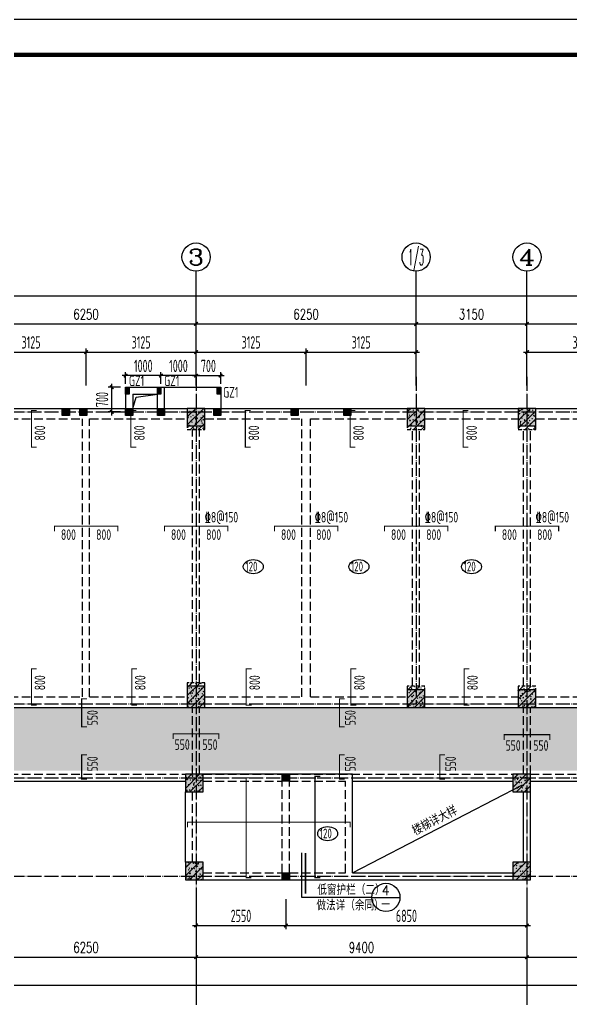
# Model space of a CAD drawing. Extents: x 139600 to 234074, y -135459 to 284050.
# Drawn here: x 157588 to 173261, y 68200 to 96050 of the extents above; entities that cross this region are included whole.
import ezdxf
from ezdxf.enums import TextEntityAlignment as Align

# ---------------------------------------------------------------- set-up
doc = ezdxf.new("R2010")
doc.units = 0
doc.header["$LTSCALE"] = 100
for name, pattern in [('CONTINOUS', [0]), ('DASHED', [0.75, 0.5, -0.25]), ('DASHEDX2', [1.5, 1, -0.5]), ('DOTE', [2.42, 2, -0.2, 0.02, -0.2]), ('HIDDEN', [7, 5, -2])]:
    doc.linetypes.add(name, pattern=pattern)
doc.layers.get('0').update_dxf_attribs({"linetype": 'CONTINUOUS'})
doc.layers.get('Defpoints').update_dxf_attribs({"linetype": 'CONTINUOUS'})
for name, color, linetype in [('AXIS', 3, 'CONTINUOUS'), ('AXIS_TEXT', 7, 'CONTINUOUS'), ('BEAM', 4, 'DASHED'), ('BEAM_CON', 4, 'CONTINUOUS'), ('B挑板&檐线', 6, 'CONTINUOUS'), ('B板筋标注', 7, 'CONTINUOUS'), ('B板细部尺寸标注', 9, 'CONTINUOUS'), ('COLU', 7, 'CONTINUOUS'), ('DOTE', 8, 'DOTE'), ('D大样&索引', 7, 'CONTINUOUS'), ('D洞口边线', 6, 'CONTINUOUS'), ('FSK_FREIN', 2, 'CONTINUOUS'), ('FSK_FTEXT', 4, 'CONTINUOUS'), ('GZ', 2, 'CONTINUOUS'), ('T模板通用标注', 7, 'CONTINUOUS'), ('图框', 7, 'CONTINUOUS')]:
    doc.layers.add(name, color=color, linetype=linetype)
doc.styles.add('_TCH_AXIS', font='COMPLEX', dxfattribs={"bigfont": 'GBCBIG'})
doc.styles.add('_TCH_DIM', font='tssdeng.shx', dxfattribs={"width": 0.7, "bigfont": '1.shx'})
doc.styles.add('_TCH_DIM_T3', font='simplex_.ttf', dxfattribs={"width": 0.705882, "bigfont": 'GBCBIG'})
doc.styles.add('BW_Rein', font='Tssdeng.shx', dxfattribs={"width": 0.7, "bigfont": 'hztxt.shx'})
doc.styles.add('COMP', font='COMPLEX', dxfattribs={"bigfont": 'hztxt'})
doc.styles.add('COMPLEX', font='COMPLEX')
doc.styles.add('TSSD_Dimension', font='tssdeng.shx', dxfattribs={"width": 0.62, "bigfont": '1.shx'})
doc.styles.add('TSSD_Rein', font='Tssdeng.shx', dxfattribs={"width": 0.7, "bigfont": '1.shx'})
doc.dimstyles.new('_TCH_ARCH&&100', dxfattribs={"dimtxt": 297.5, "dimasz": 100, "dimexe": 250, "dimexo": 300, "dimgap": 126.25, "dimtad": 1, "dimdec": 0, "dimzin": 0, "dimdsep": 46, "dimtxsty": '_TCH_DIM_T3', "dimblk": 'ARCHTICK', "dimcen": 0.09, "dimclrt": 7, "dimazin": 2, "dimtfac": 1, "dimtdec": 0, "dimtix": 1, "dimtmove": 2, "dimatfit": 3, "dimfxl": 1, "dimtolj": 1, "dimtzin": 0, "dimarcsym": 0})
doc.dimstyles.new('TSSD_100_100', dxfattribs={"dimtxt": 350, "dimasz": 100, "dimexe": 100, "dimexo": 250, "dimgap": 100, "dimtad": 1, "dimdec": 0, "dimzin": 0, "dimdsep": 46, "dimtxsty": 'TSSD_Dimension', "dimblk": 'ARCHTICK', "dimblk1": 'ARCHTICK', "dimblk2": 'ARCHTICK', "dimcen": 0, "dimdle": 100, "dimclrt": 7, "dimadec": 0, "dimazin": 0, "dimtfac": 1, "dimtdec": 0, "dimtix": 1, "dimtmove": 2, "dimatfit": 3, "dimfxl": 1, "dimtolj": 1, "dimtzin": 0, "dimarcsym": 0})
doc.dimstyles.new('TSSD_100_100$0', dxfattribs={"dimtxt": 350, "dimasz": 150, "dimexe": 100, "dimexo": 50, "dimgap": 100, "dimtad": 1, "dimdec": 0, "dimzin": 0, "dimdsep": 46, "dimtxsty": 'TSSD_Rein', "dimblk": 'OBLIQUE', "dimcen": 0, "dimdle": 100, "dimclrt": 7, "dimadec": 0, "dimazin": 0, "dimtfac": 1, "dimtdec": 0, "dimtix": 1, "dimtmove": 2, "dimatfit": 3, "dimfxl": 250, "dimtolj": 1, "dimtzin": 0, "dimarcsym": 0})
pattern_1 = [(50, (150000, 0), (143.45204, -12.55043), [15, -165]), (355, (150000, 0), (-27.75027, 150.43843), [12, -132]), (100.4514, (150011.95, -1.05), (115.70188, 137.8879), [12.74804, -140.22842]), (46.1842, (150000, 40), (213.4482, -33.1038), [22.5, -247.5]), (96.6356, (150017.79, 37.24), (186.93254, 194.82357), [19.12206, -210.3426]), (351.1842, (150000, 40), (186.9324, 194.8237), [18, -198]), (21, (150020, 30), (119.38141, -80.52378), [15, -165]), (326, (150020, 30), (48.66307, 145.03), [12, -132]), (71.4514, (150029.95, 23.29), (168.04453, 64.5061), [12.74804, -140.22842]), (45, (150000, 0), (-113.13708, 113.13708), [])]
pattern_2 = [(50, (150000, -100), (143.45204, -12.55043), [15, -165]), (355, (150000, -100), (-27.75027, 150.43843), [12, -132]), (100.4514, (150011.95, -101.05), (115.70188, 137.8879), [12.74804, -140.22842]), (46.1842, (150000, -60), (213.4482, -33.1038), [22.5, -247.5]), (96.6356, (150017.79, -62.76), (186.93254, 194.8236), [19.12206, -210.3426]), (351.1842, (150000, -60), (186.9324, 194.8237), [18, -198]), (21, (150020, -70), (119.38141, -80.52378), [15, -165]), (326, (150020, -70), (48.66307, 145.03), [12, -132]), (71.4514, (150029.95, -76.71), (168.04453, 64.5061), [12.74804, -140.22842]), (45, (150000, -100), (-113.1371, 113.1371), [])]

# ---------------------------------------------------------------- blocks, each defined once
blk = doc.blocks.new('_AXISO')
blk.add_circle((0, 0), 0.5)
at = {"layer": 'AXIS_TEXT', "style": 'COMPLEX', "width": 1.041667}
blk.add_attdef('A', text='', height=0.56, dxfattribs=at).set_placement((-0.25, -0.28), (0.25, -0.28), align=Align.FIT)
blk = doc.blocks.new('_ArchTick')
at = {"color": 0, "linetype": 'ByBlock', "const_width": 0.4}
blk.add_lwpolyline([(-0.5, -0.5), (0.5, 0.5)], dxfattribs=at)
blk = doc.blocks.new('*D210')
at = {"layer": 'AXIS', "color": 0, "lineweight": -2}
for p, q in [((156350, 86200), (156350, 87650)), ((162600, 86200), (162600, 87650)), ((156350, 87400), (162600, 87400))]:
    blk.add_line(p, q, dxfattribs=at)
at = {"layer": 'Defpoints', "color": 0}
for p in [(162600, 87400), (156350, 85900), (162600, 85900)]:
    blk.add_point(p, dxfattribs=at)
at = {"layer": 'AXIS', "color": 0, "lineweight": -2, "xscale": 100, "yscale": 100, "zscale": 100, "rotation": 180}
blk.add_blockref('_ArchTick', (156350, 87400), dxfattribs=at)
at = {"layer": 'AXIS', "color": 0, "lineweight": -2, "xscale": 100, "yscale": 100, "zscale": 100}
blk.add_blockref('_ArchTick', (162600, 87400), dxfattribs=at)
at = {"layer": 'AXIS', "color": 7, "insert": (159475, 87675), "char_height": 297.5, "attachment_point": 5, "style": '_TCH_DIM_T3'}
blk.add_mtext('\\A1;6250', dxfattribs=at)
blk = doc.blocks.new('*D211')
at = {"layer": 'AXIS', "color": 0, "lineweight": -2}
for p, q in [((162600, 86200), (162600, 87650)), ((168850, 86200), (168850, 87650)), ((162600, 87400), (168850, 87400))]:
    blk.add_line(p, q, dxfattribs=at)
at = {"layer": 'Defpoints', "color": 0}
for p in [(168850, 87400), (162600, 85900), (168850, 85900)]:
    blk.add_point(p, dxfattribs=at)
at = {"layer": 'AXIS', "color": 0, "lineweight": -2, "xscale": 100, "yscale": 100, "zscale": 100, "rotation": 180}
blk.add_blockref('_ArchTick', (162600, 87400), dxfattribs=at)
at = {"layer": 'AXIS', "color": 0, "lineweight": -2, "xscale": 100, "yscale": 100, "zscale": 100}
blk.add_blockref('_ArchTick', (168850, 87400), dxfattribs=at)
at = {"layer": 'AXIS', "color": 7, "insert": (165725, 87675), "char_height": 297.5, "attachment_point": 5, "style": '_TCH_DIM_T3'}
blk.add_mtext('\\A1;6250', dxfattribs=at)
blk = doc.blocks.new('*D212')
at = {"layer": 'AXIS', "color": 0, "lineweight": -2}
for p, q in [((168850, 86200), (168850, 87650)), ((172000, 86200), (172000, 87650)), ((168850, 87400), (172000, 87400))]:
    blk.add_line(p, q, dxfattribs=at)
at = {"layer": 'Defpoints', "color": 0}
for p in [(172000, 87400), (168850, 85900), (172000, 85900)]:
    blk.add_point(p, dxfattribs=at)
at = {"layer": 'AXIS', "color": 0, "lineweight": -2, "xscale": 100, "yscale": 100, "zscale": 100, "rotation": 180}
blk.add_blockref('_ArchTick', (168850, 87400), dxfattribs=at)
at = {"layer": 'AXIS', "color": 0, "lineweight": -2, "xscale": 100, "yscale": 100, "zscale": 100}
blk.add_blockref('_ArchTick', (172000, 87400), dxfattribs=at)
at = {"layer": 'AXIS', "color": 7, "insert": (170425, 87675), "char_height": 297.5, "attachment_point": 5, "style": '_TCH_DIM_T3'}
blk.add_mtext('\\A1;3150', dxfattribs=at)
blk = doc.blocks.new('*D213')
at = {"layer": 'AXIS', "color": 0, "lineweight": -2}
for p, q in [((172000, 86200), (172000, 87650)), ((178250, 86200), (178250, 87650)), ((172000, 87400), (178250, 87400))]:
    blk.add_line(p, q, dxfattribs=at)
at = {"layer": 'Defpoints', "color": 0}
for p in [(178250, 87400), (172000, 85900), (178250, 85900)]:
    blk.add_point(p, dxfattribs=at)
at = {"layer": 'AXIS', "color": 0, "lineweight": -2, "xscale": 100, "yscale": 100, "zscale": 100, "rotation": 180}
blk.add_blockref('_ArchTick', (172000, 87400), dxfattribs=at)
at = {"layer": 'AXIS', "color": 0, "lineweight": -2, "xscale": 100, "yscale": 100, "zscale": 100}
blk.add_blockref('_ArchTick', (178250, 87400), dxfattribs=at)
at = {"layer": 'AXIS', "color": 7, "insert": (175125, 87675), "char_height": 297.5, "attachment_point": 5, "style": '_TCH_DIM_T3'}
blk.add_mtext('\\A1;6250', dxfattribs=at)
blk = doc.blocks.new('*D217')
at = {"layer": 'AXIS', "color": 0, "lineweight": -2}
for p, q in [((156350, 70100), (156350, 69150)), ((162600, 70100), (162600, 69150)), ((156350, 69400), (162600, 69400))]:
    blk.add_line(p, q, dxfattribs=at)
at = {"layer": 'Defpoints', "color": 0}
for p in [(156350, 70400), (162600, 70400), (162600, 69400)]:
    blk.add_point(p, dxfattribs=at)
at = {"layer": 'AXIS', "color": 0, "lineweight": -2, "xscale": 100, "yscale": 100, "zscale": 100, "rotation": 180}
blk.add_blockref('_ArchTick', (156350, 69400), dxfattribs=at)
at = {"layer": 'AXIS', "color": 0, "lineweight": -2, "xscale": 100, "yscale": 100, "zscale": 100}
blk.add_blockref('_ArchTick', (162600, 69400), dxfattribs=at)
at = {"layer": 'AXIS', "color": 7, "insert": (159475, 69675), "char_height": 297.5, "attachment_point": 5, "style": '_TCH_DIM_T3'}
blk.add_mtext('\\A1;6250', dxfattribs=at)
blk = doc.blocks.new('*D218')
at = {"layer": 'AXIS', "color": 0, "lineweight": -2}
for p, q in [((162600, 70100), (162600, 69150)), ((172000, 70100), (172000, 69150)), ((162600, 69400), (172000, 69400))]:
    blk.add_line(p, q, dxfattribs=at)
at = {"layer": 'Defpoints', "color": 0}
for p in [(162600, 70400), (172000, 70400), (172000, 69400)]:
    blk.add_point(p, dxfattribs=at)
at = {"layer": 'AXIS', "color": 0, "lineweight": -2, "xscale": 100, "yscale": 100, "zscale": 100, "rotation": 180}
blk.add_blockref('_ArchTick', (162600, 69400), dxfattribs=at)
at = {"layer": 'AXIS', "color": 0, "lineweight": -2, "xscale": 100, "yscale": 100, "zscale": 100}
blk.add_blockref('_ArchTick', (172000, 69400), dxfattribs=at)
at = {"layer": 'AXIS', "color": 7, "insert": (167300, 69675), "char_height": 297.5, "attachment_point": 5, "style": '_TCH_DIM_T3'}
blk.add_mtext('\\A1;9400', dxfattribs=at)
blk = doc.blocks.new('*D219')
at = {"layer": 'AXIS', "color": 0, "lineweight": -2}
for p, q in [((172000, 70100), (172000, 69150)), ((178250, 70100), (178250, 69150)), ((172000, 69400), (178250, 69400))]:
    blk.add_line(p, q, dxfattribs=at)
at = {"layer": 'Defpoints', "color": 0}
for p in [(172000, 70400), (178250, 70400), (178250, 69400)]:
    blk.add_point(p, dxfattribs=at)
at = {"layer": 'AXIS', "color": 0, "lineweight": -2, "xscale": 100, "yscale": 100, "zscale": 100, "rotation": 180}
blk.add_blockref('_ArchTick', (172000, 69400), dxfattribs=at)
at = {"layer": 'AXIS', "color": 0, "lineweight": -2, "xscale": 100, "yscale": 100, "zscale": 100}
blk.add_blockref('_ArchTick', (178250, 69400), dxfattribs=at)
at = {"layer": 'AXIS', "color": 7, "insert": (175125, 69675), "char_height": 297.5, "attachment_point": 5, "style": '_TCH_DIM_T3'}
blk.add_mtext('\\A1;6250', dxfattribs=at)
blk = doc.blocks.new('*D223')
at = {"layer": 'AXIS', "color": 0, "lineweight": -2}
for p, q in [((150100, 86200), (150100, 88450)), ((201850, 86200), (201850, 88450)), ((150100, 88200), (201850, 88200))]:
    blk.add_line(p, q, dxfattribs=at)
at = {"layer": 'Defpoints', "color": 0}
for p in [(201850, 88200), (150100, 85900), (201850, 85900)]:
    blk.add_point(p, dxfattribs=at)
at = {"layer": 'AXIS', "color": 0, "lineweight": -2, "xscale": 100, "yscale": 100, "zscale": 100, "rotation": 180}
blk.add_blockref('_ArchTick', (150100, 88200), dxfattribs=at)
at = {"layer": 'AXIS', "color": 0, "lineweight": -2, "xscale": 100, "yscale": 100, "zscale": 100}
blk.add_blockref('_ArchTick', (201850, 88200), dxfattribs=at)
at = {"layer": 'AXIS', "color": 7, "insert": (175975, 88475), "char_height": 297.5, "attachment_point": 5, "style": '_TCH_DIM_T3'}
blk.add_mtext('\\A1;51750', dxfattribs=at)
blk = doc.blocks.new('*D228')
at = {"layer": 'AXIS', "color": 0, "lineweight": -2}
for p, q in [((150100, 70100), (150100, 68350)), ((201850, 70100), (201850, 68350)), ((150100, 68600), (201850, 68600))]:
    blk.add_line(p, q, dxfattribs=at)
at = {"layer": 'Defpoints', "color": 0}
for p in [(150100, 70400), (201850, 70400), (201850, 68600)]:
    blk.add_point(p, dxfattribs=at)
at = {"layer": 'AXIS', "color": 0, "lineweight": -2, "xscale": 100, "yscale": 100, "zscale": 100, "rotation": 180}
blk.add_blockref('_ArchTick', (150100, 68600), dxfattribs=at)
at = {"layer": 'AXIS', "color": 0, "lineweight": -2, "xscale": 100, "yscale": 100, "zscale": 100}
blk.add_blockref('_ArchTick', (201850, 68600), dxfattribs=at)
at = {"layer": 'AXIS', "color": 7, "insert": (175975, 68875), "char_height": 297.5, "attachment_point": 5, "style": '_TCH_DIM_T3'}
blk.add_mtext('\\A1;51750', dxfattribs=at)
blk = doc.blocks.new('*D233')
at = {"layer": 'B板细部尺寸标注', "color": 0, "lineweight": -2}
for p, q in [((165725, 85645), (165725, 86700)), ((168850, 85645), (168850, 86700)), ((165625, 86600), (168950, 86600))]:
    blk.add_line(p, q, dxfattribs=at)
at = {"layer": 'Defpoints', "color": 0}
for p in [(168850, 86600), (165725, 85395), (168850, 85395)]:
    blk.add_point(p, dxfattribs=at)
at = {"layer": 'B板细部尺寸标注', "color": 0, "lineweight": -2, "xscale": 100, "yscale": 100, "zscale": 100, "rotation": 180}
blk.add_blockref('_ArchTick', (165725, 86600), dxfattribs=at)
at = {"layer": 'B板细部尺寸标注', "color": 0, "lineweight": -2, "xscale": 100, "yscale": 100, "zscale": 100}
blk.add_blockref('_ArchTick', (168850, 86600), dxfattribs=at)
at = {"layer": 'B板细部尺寸标注', "color": 7, "insert": (167288, 86875), "char_height": 350, "attachment_point": 5, "style": 'TSSD_Dimension'}
blk.add_mtext('\\A1;3125', dxfattribs=at)
blk = doc.blocks.new('*D234')
at = {"layer": 'B板细部尺寸标注', "color": 0, "lineweight": -2}
for p, q in [((162600, 85645), (162600, 86700)), ((165725, 85645), (165725, 86700)), ((162500, 86600), (165825, 86600))]:
    blk.add_line(p, q, dxfattribs=at)
at = {"layer": 'Defpoints', "color": 0}
for p in [(165725, 86600), (162600, 85395), (165725, 85395)]:
    blk.add_point(p, dxfattribs=at)
at = {"layer": 'B板细部尺寸标注', "color": 0, "lineweight": -2, "xscale": 100, "yscale": 100, "zscale": 100, "rotation": 180}
blk.add_blockref('_ArchTick', (162600, 86600), dxfattribs=at)
at = {"layer": 'B板细部尺寸标注', "color": 0, "lineweight": -2, "xscale": 100, "yscale": 100, "zscale": 100}
blk.add_blockref('_ArchTick', (165725, 86600), dxfattribs=at)
at = {"layer": 'B板细部尺寸标注', "color": 7, "insert": (164162, 86875), "char_height": 350, "attachment_point": 5, "style": 'TSSD_Dimension'}
blk.add_mtext('\\A1;3125', dxfattribs=at)
blk = doc.blocks.new('*D236')
at = {"layer": 'B板细部尺寸标注', "color": 0, "lineweight": -2}
for p, q in [((172000, 85645), (172000, 86700)), ((175125, 85645), (175125, 86700)), ((171900, 86600), (175225, 86600))]:
    blk.add_line(p, q, dxfattribs=at)
at = {"layer": 'Defpoints', "color": 0}
for p in [(175125, 86600), (172000, 85395), (175125, 85395)]:
    blk.add_point(p, dxfattribs=at)
at = {"layer": 'B板细部尺寸标注', "color": 0, "lineweight": -2, "xscale": 100, "yscale": 100, "zscale": 100, "rotation": 180}
blk.add_blockref('_ArchTick', (172000, 86600), dxfattribs=at)
at = {"layer": 'B板细部尺寸标注', "color": 0, "lineweight": -2, "xscale": 100, "yscale": 100, "zscale": 100}
blk.add_blockref('_ArchTick', (175125, 86600), dxfattribs=at)
at = {"layer": 'B板细部尺寸标注', "color": 7, "insert": (173562, 86875), "char_height": 350, "attachment_point": 5, "style": 'TSSD_Dimension'}
blk.add_mtext('\\A1;3125', dxfattribs=at)
blk = doc.blocks.new('*D237')
at = {"layer": 'B板细部尺寸标注', "color": 0, "lineweight": -2}
for p, q in [((162600, 71050), (162600, 70200)), ((165150, 71050), (165150, 70200)), ((162500, 70300), (165250, 70300))]:
    blk.add_line(p, q, dxfattribs=at)
at = {"layer": 'Defpoints', "color": 0}
for p in [(162600, 71300), (165150, 71300), (165150, 70300)]:
    blk.add_point(p, dxfattribs=at)
at = {"layer": 'B板细部尺寸标注', "color": 0, "lineweight": -2, "xscale": 100, "yscale": 100, "zscale": 100, "rotation": 180}
blk.add_blockref('_ArchTick', (162600, 70300), dxfattribs=at)
at = {"layer": 'B板细部尺寸标注', "color": 0, "lineweight": -2, "xscale": 100, "yscale": 100, "zscale": 100}
blk.add_blockref('_ArchTick', (165150, 70300), dxfattribs=at)
at = {"layer": 'B板细部尺寸标注', "color": 7, "insert": (163875, 70575), "char_height": 350, "attachment_point": 5, "style": 'TSSD_Dimension'}
blk.add_mtext('\\A1;2550', dxfattribs=at)
blk = doc.blocks.new('*D238')
at = {"layer": 'B板细部尺寸标注', "color": 0, "lineweight": -2}
for p, q in [((165150, 71050), (165150, 70200)), ((172000, 71050), (172000, 70200)), ((165050, 70300), (172100, 70300))]:
    blk.add_line(p, q, dxfattribs=at)
at = {"layer": 'Defpoints', "color": 0}
for p in [(165150, 71300), (172000, 71300), (172000, 70300)]:
    blk.add_point(p, dxfattribs=at)
at = {"layer": 'B板细部尺寸标注', "color": 0, "lineweight": -2, "xscale": 100, "yscale": 100, "zscale": 100, "rotation": 180}
blk.add_blockref('_ArchTick', (165150, 70300), dxfattribs=at)
at = {"layer": 'B板细部尺寸标注', "color": 0, "lineweight": -2, "xscale": 100, "yscale": 100, "zscale": 100}
blk.add_blockref('_ArchTick', (172000, 70300), dxfattribs=at)
at = {"layer": 'B板细部尺寸标注', "color": 7, "insert": (168575, 70575), "char_height": 350, "attachment_point": 5, "style": 'TSSD_Dimension'}
blk.add_mtext('\\A1;6850', dxfattribs=at)
blk = doc.blocks.new('*D246')
at = {"layer": 'B板细部尺寸标注', "color": 0, "lineweight": -2}
for p, q in [((159475, 85645), (159475, 86700)), ((162600, 85645), (162600, 86700)), ((159375, 86600), (162700, 86600))]:
    blk.add_line(p, q, dxfattribs=at)
at = {"layer": 'Defpoints', "color": 0}
for p in [(162600, 86600), (159475, 85395), (162600, 85395)]:
    blk.add_point(p, dxfattribs=at)
at = {"layer": 'B板细部尺寸标注', "color": 0, "lineweight": -2, "xscale": 100, "yscale": 100, "zscale": 100, "rotation": 180}
blk.add_blockref('_ArchTick', (159475, 86600), dxfattribs=at)
at = {"layer": 'B板细部尺寸标注', "color": 0, "lineweight": -2, "xscale": 100, "yscale": 100, "zscale": 100}
blk.add_blockref('_ArchTick', (162600, 86600), dxfattribs=at)
at = {"layer": 'B板细部尺寸标注', "color": 7, "insert": (161038, 86875), "char_height": 350, "attachment_point": 5, "style": 'TSSD_Dimension'}
blk.add_mtext('\\A1;3125', dxfattribs=at)
blk = doc.blocks.new('*D247')
at = {"layer": 'B板细部尺寸标注', "color": 0, "lineweight": -2}
for p, q in [((156350, 85645), (156350, 86700)), ((159475, 85645), (159475, 86700)), ((156250, 86600), (159575, 86600))]:
    blk.add_line(p, q, dxfattribs=at)
at = {"layer": 'Defpoints', "color": 0}
for p in [(159475, 86600), (156350, 85395), (159475, 85395)]:
    blk.add_point(p, dxfattribs=at)
at = {"layer": 'B板细部尺寸标注', "color": 0, "lineweight": -2, "xscale": 100, "yscale": 100, "zscale": 100, "rotation": 180}
blk.add_blockref('_ArchTick', (156350, 86600), dxfattribs=at)
at = {"layer": 'B板细部尺寸标注', "color": 0, "lineweight": -2, "xscale": 100, "yscale": 100, "zscale": 100}
blk.add_blockref('_ArchTick', (159475, 86600), dxfattribs=at)
at = {"layer": 'B板细部尺寸标注', "color": 7, "insert": (157912, 86875), "char_height": 350, "attachment_point": 5, "style": 'TSSD_Dimension'}
blk.add_mtext('\\A1;3125', dxfattribs=at)
blk = doc.blocks.new('A$C60D8058F')
at = {"layer": 'COLU'}
for points in [[(12850, -500), (12850, 0), (12350, 0), (12350, -500)], [(19100, -500), (19100, 0), (18600, 0), (18600, -500)], [(22250, -500), (22250, 0), (21750, 0), (21750, -500)], [(12850, -8500), (12850, -7900), (12350, -7900), (12350, -8500)], [(19100, -8500), (19100, -8000), (18600, -8000), (18600, -8500)], [(22250, -8500), (22250, -8000), (21750, -8000), (21750, -8500)], [(12800, -10900), (12800, -10400), (12300, -10400), (12300, -10900)], [(22100, -10900), (22100, -10400), (21600, -10400), (21600, -10900)], [(12800, -13400), (12800, -12900), (12300, -12900), (12300, -13400)], [(22100, -13400), (22100, -12900), (21600, -12900), (21600, -13400)]]:
    blk.add_hatch(color=251, dxfattribs=at).paths.add_polyline_path(points)
for points in [[(12850, -500), (12850, 0), (12350, 0), (12350, -500)], [(19100, -500), (19100, 0), (18600, 0), (18600, -500)], [(22250, -500), (22250, 0), (21750, 0), (21750, -500)], [(12850, -8500), (12850, -7900), (12350, -7900), (12350, -8500)], [(19100, -8500), (19100, -8000), (18600, -8000), (18600, -8500)], [(22250, -8500), (22250, -8000), (21750, -8000), (21750, -8500)], [(12800, -10900), (12800, -10400), (12300, -10400), (12300, -10900)], [(22100, -10900), (22100, -10400), (21600, -10400), (21600, -10900)], [(12800, -13400), (12800, -12900), (12300, -12900), (12300, -13400)], [(22100, -13400), (22100, -12900), (21600, -12900), (21600, -13400)]]:
    blk.add_lwpolyline(points, close=True, dxfattribs=at)
blk = doc.blocks.new('A2+1_2')
at = {"layer": '图框'}
blk.add_lwpolyline([(0, 0), (89100, 0), (89100, 42000), (0, 42000)], close=True, dxfattribs=at)
at = {"layer": '图框', "const_width": 120}
blk.add_lwpolyline([(2500, 1000), (88100, 1000), (88100, 41000), (2500, 41000)], close=True, dxfattribs=at)
blk = doc.blocks.new('A$C000F6301')
at = {"layer": 'D大样&索引', "color": 6}
blk.add_line((0, 0), (800, 0), dxfattribs=at)
blk.add_circle((400, 0), 400, dxfattribs=at)
blk = doc.blocks.new('*D1717')
at = {"layer": 'B板细部尺寸标注', "color": 0, "lineweight": -2}
for p, q in [((160450, 85600), (160106, 85600)), ((160206, 84800), (160206, 85700)), ((160450, 84900), (160106, 84900))]:
    blk.add_line(p, q, dxfattribs=at)
at = {"layer": 'Defpoints', "color": 0}
for p in [(160206, 85600), (160700, 85600), (160700, 84900)]:
    blk.add_point(p, dxfattribs=at)
at = {"layer": 'B板细部尺寸标注', "color": 0, "lineweight": -2, "xscale": 100, "yscale": 100, "zscale": 100}
for p, rotation in [((160206, 85600), 90), ((160206, 84900), 270)]:
    blk.add_blockref('_ArchTick', p, dxfattribs=dict(at, rotation=rotation))
at = {"layer": 'B板细部尺寸标注', "color": 7, "insert": (159931, 85250), "char_height": 350, "attachment_point": 5, "rotation": 90, "style": 'TSSD_Dimension'}
blk.add_mtext('\\A1;700', dxfattribs=at)
blk = doc.blocks.new('*D1718')
at = {"layer": 'B板细部尺寸标注', "color": 0, "lineweight": -2}
for p, q in [((162500, 85931), (163400, 85931)), ((162600, 85693), (162600, 86031)), ((163300, 85693), (163300, 86031))]:
    blk.add_line(p, q, dxfattribs=at)
at = {"layer": 'Defpoints', "color": 0}
for p in [(163300, 85931), (162600, 85443), (163300, 85443)]:
    blk.add_point(p, dxfattribs=at)
at = {"layer": 'B板细部尺寸标注', "color": 0, "lineweight": -2, "xscale": 100, "yscale": 100, "zscale": 100, "rotation": 180}
blk.add_blockref('_ArchTick', (162600, 85931), dxfattribs=at)
at = {"layer": 'B板细部尺寸标注', "color": 0, "lineweight": -2, "xscale": 100, "yscale": 100, "zscale": 100}
blk.add_blockref('_ArchTick', (163300, 85931), dxfattribs=at)
at = {"layer": 'B板细部尺寸标注', "color": 7, "insert": (162950, 86206), "char_height": 350, "attachment_point": 5, "style": 'TSSD_Dimension'}
blk.add_mtext('\\A1;700', dxfattribs=at)
blk = doc.blocks.new('*D1719')
at = {"layer": 'B板细部尺寸标注', "color": 0, "lineweight": -2}
for p, q in [((162700, 85931), (161500, 85931)), ((161600, 85693), (161600, 86031)), ((162600, 85693), (162600, 86031))]:
    blk.add_line(p, q, dxfattribs=at)
at = {"layer": 'Defpoints', "color": 0}
for p in [(161600, 85931), (161600, 85443), (162600, 85443)]:
    blk.add_point(p, dxfattribs=at)
at = {"layer": 'B板细部尺寸标注', "color": 0, "lineweight": -2, "xscale": 100, "yscale": 100, "zscale": 100, "rotation": 180}
blk.add_blockref('_ArchTick', (161600, 85931), dxfattribs=at)
at = {"layer": 'B板细部尺寸标注', "color": 0, "lineweight": -2, "xscale": 100, "yscale": 100, "zscale": 100}
blk.add_blockref('_ArchTick', (162600, 85931), dxfattribs=at)
at = {"layer": 'B板细部尺寸标注', "color": 7, "insert": (162100, 86206), "char_height": 350, "attachment_point": 5, "style": 'TSSD_Dimension'}
blk.add_mtext('\\A1;1000', dxfattribs=at)
blk = doc.blocks.new('*D1720')
at = {"layer": 'B板细部尺寸标注', "color": 0, "lineweight": -2}
for p, q in [((161700, 85931), (160500, 85931)), ((160600, 85693), (160600, 86031)), ((161600, 85693), (161600, 86031))]:
    blk.add_line(p, q, dxfattribs=at)
at = {"layer": 'Defpoints', "color": 0}
for p in [(160600, 85931), (160600, 85443), (161600, 85443)]:
    blk.add_point(p, dxfattribs=at)
at = {"layer": 'B板细部尺寸标注', "color": 0, "lineweight": -2, "xscale": 100, "yscale": 100, "zscale": 100, "rotation": 180}
blk.add_blockref('_ArchTick', (160600, 85931), dxfattribs=at)
at = {"layer": 'B板细部尺寸标注', "color": 0, "lineweight": -2, "xscale": 100, "yscale": 100, "zscale": 100}
blk.add_blockref('_ArchTick', (161600, 85931), dxfattribs=at)
at = {"layer": 'B板细部尺寸标注', "color": 7, "insert": (161100, 86206), "char_height": 350, "attachment_point": 5, "style": 'TSSD_Dimension'}
blk.add_mtext('\\A1;1000', dxfattribs=at)
blk = doc.blocks.new('GZ')
at = {"layer": 'GZ'}
blk.add_hatch(color=252, dxfattribs=at).paths.add_polyline_path([(200, 0), (0, 0), (0, 200), (200, 200)])
at = {"layer": 'GZ', "color": 2}
blk.add_lwpolyline([(200, 0), (0, 0), (0, 200), (200, 200)], close=True, dxfattribs=at)
blk = doc.blocks.new('GZ1')
at = {"layer": 'GZ'}
blk.add_hatch(color=252, dxfattribs=at).paths.add_polyline_path([(100, 200), (0, 200), (0, 0), (100, 0)])
at = {"layer": 'GZ', "color": 2}
blk.add_lwpolyline([(100, 0), (0, 0), (0, 200), (100, 200)], close=True, dxfattribs=at)
blk = doc.blocks.new('A$C7B5C40C7')
at = {"layer": 'GZ'}
for name, p in [('GZ1', (10600, 400)), ('GZ1', (11500, 400)), ('GZ1', (13200, 400)), ('GZ', (8800, -200)), ('GZ', (9300, -200)), ('GZ', (15300, -200)), ('GZ', (16800, -200)), ('GZ', (10600, -200)), ('GZ', (11500, -200)), ('GZ', (13100, -200)), ('GZ', (15050, -10600)), ('GZ', (15050, -13400))]:
    blk.add_blockref(name, p, dxfattribs=at)
at = {"layer": 'GZ', "color": 2, "style": '_TCH_DIM', "width": 0.705882}
for p in [(10694, 632), (11694, 632), (13369, 307)]:
    blk.add_text('GZ1', height=300, dxfattribs=at).set_placement(p)

msp = doc.modelspace()

# ---------------------------------------------------------------- hatches: boundary and pattern name
at = {"layer": 'B板筋标注'}
h = msp.add_hatch(dxfattribs=at)
h.set_pattern_fill('CROSS', color=6, scale=50, style=0)
h.set_pattern_definition([(0, (150000, 188000), (317.5, 317.5), [158.75, -476.25]), (90, (150079.38, 187920.62), (-317.5, 317.5), [158.75, -476.25])])
h.paths.add_polyline_path([(150300, 74700), (190650, 74700), (190650, 74500), (201750, 74500), (201750, 76500), (197750, 76500), (197750, 76800), (190950, 76800), (190950, 76500), (150300, 76500)])
at = {"layer": 'COLU'}
h = msp.add_hatch(dxfattribs=at)
h.set_pattern_fill('ARMOREDW', color=251, scale=20, style=0)
h.set_pattern_definition(pattern_1)
h.paths.add_polyline_path([(162850, 84400), (162850, 85000), (162350, 85000), (162350, 84400)])
h = msp.add_hatch(dxfattribs=at)
h.set_pattern_fill('ARMOREDW', color=251, scale=20, style=0)
h.set_pattern_definition(pattern_1)
h.paths.add_polyline_path([(169100, 84400), (169100, 85000), (168600, 85000), (168600, 84400)])
h = msp.add_hatch(dxfattribs=at)
h.set_pattern_fill('ARMOREDW', color=251, scale=20, style=0)
h.set_pattern_definition(pattern_1)
h.paths.add_polyline_path([(172250, 84400), (172250, 85000), (171750, 85000), (171750, 84400)])
h = msp.add_hatch(dxfattribs=at)
h.set_pattern_fill('ARMOREDW', color=251, scale=20, style=0)
h.set_pattern_definition(pattern_1)
h.paths.add_polyline_path([(162850, 76500), (162850, 77200), (162350, 77200), (162350, 76500)])
h = msp.add_hatch(dxfattribs=at)
h.set_pattern_fill('ARMOREDW', color=251, scale=20, style=0)
h.set_pattern_definition(pattern_1)
h.paths.add_polyline_path([(169100, 76500), (169100, 77100), (168600, 77100), (168600, 76500)])
h = msp.add_hatch(dxfattribs=at)
h.set_pattern_fill('ARMOREDW', color=251, scale=20, style=0)
h.set_pattern_definition(pattern_1)
h.paths.add_polyline_path([(172250, 76500), (172250, 77100), (171750, 77100), (171750, 76500)])
h = msp.add_hatch(dxfattribs=at)
h.set_pattern_fill('ARMOREDW', color=251, scale=20, style=0)
h.set_pattern_definition(pattern_2)
h.paths.add_polyline_path([(162800, 74100), (162800, 74600), (162300, 74600), (162300, 74100)])
h = msp.add_hatch(dxfattribs=at)
h.set_pattern_fill('ARMOREDW', color=251, scale=20, style=0)
h.set_pattern_definition(pattern_2)
h.paths.add_polyline_path([(172100, 74100), (172100, 74600), (171600, 74600), (171600, 74100)])
h = msp.add_hatch(dxfattribs=at)
h.set_pattern_fill('ARMOREDW', color=251, scale=20, style=0)
h.set_pattern_definition(pattern_2)
h.paths.add_polyline_path([(162800, 71600), (162800, 72100), (162300, 72100), (162300, 71600)])
h = msp.add_hatch(dxfattribs=at)
h.set_pattern_fill('ARMOREDW', color=251, scale=20, style=0)
h.set_pattern_definition(pattern_2)
h.paths.add_polyline_path([(172100, 71600), (172100, 72100), (171600, 72100), (171600, 71600)])

# ---------------------------------------------------------------- linework, layer by layer
at = {"layer": 'AXIS'}
for p, q in [((162600, 85900), (162600, 88900)), ((168850, 85900), (168850, 88900)), ((172000, 85900), (172000, 88900)), ((162600, 70400), (162600, 67900)), ((172000, 70400), (172000, 67900))]:
    msp.add_line(p, q, dxfattribs=at)
at = {"layer": 'BEAM', "linetype": 'HIDDEN', "ltscale": 0.5}
for p, q in [((156600, 84700), (159375, 84700)), ((159375, 76800), (159375, 84700)), ((159575, 84700), (162350, 84700)), ((159575, 76800), (159575, 84700)), ((162850, 84700), (165600, 84700)), ((165600, 76800), (165600, 84700)), ((165850, 84700), (168600, 84700)), ((165850, 76800), (165850, 84700)), ((169100, 84700), (171750, 84700)), ((172250, 84700), (175000, 84700)), ((162500, 77200), (162500, 84400)), ((162700, 77200), (162700, 84400)), ((168750, 77100), (168750, 84400)), ((168950, 77100), (168950, 84400)), ((171900, 77100), (171900, 84400)), ((172100, 77100), (172100, 84400)), ((156600, 76800), (159375, 76800)), ((159575, 76800), (162350, 76800)), ((162850, 76800), (165600, 76800)), ((165850, 76800), (168600, 76800)), ((169100, 76800), (171750, 76800)), ((172250, 76800), (175000, 76800)), ((162500, 74600), (162500, 76500)), ((162700, 74600), (162700, 76500)), ((171900, 74600), (171900, 76500)), ((172100, 74600), (172100, 76500)), ((156600, 74600), (162300, 74600)), ((162800, 74600), (171600, 74600)), ((162800, 74400), (165050, 74400)), ((165050, 71800), (165050, 74400)), ((165250, 71800), (165250, 74400)), ((165250, 74400), (166840, 74400)), ((166840, 71800), (166840, 74400)), ((172100, 74600), (178000, 74600)), ((162500, 72100), (162500, 74100)), ((162800, 71800), (165050, 71800)), ((165250, 71800), (166840, 71800))]:
    msp.add_line(p, q, dxfattribs=at)
at = {"layer": 'BEAM_CON'}
for p, q in [((160600, 85600), (161700, 85600)), ((160600, 85600), (160600, 85000)), ((161700, 85000), (161700, 85600)), ((160800, 85400), (161500, 85400)), ((160800, 85400), (160800, 85000)), ((161500, 85000), (161500, 85400)), ((156600, 85000), (160600, 85000)), ((160800, 85000), (161500, 85000)), ((161700, 85000), (162350, 85000)), ((162850, 85000), (168600, 85000)), ((169100, 85000), (171750, 85000)), ((172250, 85000), (176250, 85000)), ((156600, 76500), (162350, 76500)), ((162850, 76500), (168600, 76500)), ((169100, 76500), (171750, 76500)), ((172250, 76500), (178000, 76500)), ((156600, 74400), (162300, 74400)), ((165050, 74600), (162800, 74600)), ((167040, 74600), (165050, 74600)), ((167040, 71800), (167040, 74600)), ((167040, 74400), (171600, 74400)), ((172100, 74400), (178000, 74400)), ((162300, 72100), (162300, 74100)), ((171900, 72100), (171900, 74100)), ((171900, 72100), (171900, 74100)), ((172100, 72100), (172100, 74100)), ((172100, 72100), (172100, 74100)), ((162800, 71600), (171600, 71600)), ((167040, 71800), (171600, 71800))]:
    msp.add_line(p, q, dxfattribs=at)
at = {"layer": 'B挑板&檐线'}
msp.add_lwpolyline([(161700, 85000), (161700, 85600), (163300, 85600), (163300, 85000)], dxfattribs=at)
at = {"layer": 'B板筋标注', "color": 2, "linetype": 'CONTINOUS', "ltscale": 5}
for centre in [(164225, 80500), (167225, 80500), (170425, 80500), (166337.5, 72912.5)]:
    msp.add_ellipse(centre, major_axis=(-283.5, 0), ratio=0.7083334, dxfattribs=at)
at = {"layer": 'COLU', "linetype": 'DASHEDX2'}
for points in [[(162850, 84400), (162850, 85000), (162350, 85000), (162350, 84400)], [(169100, 84400), (169100, 85000), (168600, 85000), (168600, 84400)], [(172250, 84400), (172250, 85000), (171750, 85000), (171750, 84400)], [(162850, 76500), (162850, 77200), (162350, 77200), (162350, 76500)], [(169100, 76500), (169100, 77100), (168600, 77100), (168600, 76500)], [(172250, 76500), (172250, 77100), (171750, 77100), (171750, 76500)], [(162800, 74100), (162800, 74600), (162300, 74600), (162300, 74100)], [(172100, 74100), (172100, 74600), (171600, 74600), (171600, 74100)], [(162800, 71600), (162800, 72100), (162300, 72100), (162300, 71600)], [(172100, 71600), (172100, 72100), (171600, 72100), (171600, 71600)]]:
    msp.add_lwpolyline(points, close=True, dxfattribs=at)
at = {"layer": 'DOTE', "ltscale": 2}
for p, q in [((162600, 85900), (162600, 70400)), ((168850, 85900), (168850, 76600)), ((172000, 85900), (172000, 70400)), ((149100, 84900), (203300, 84900)), ((149100, 76600), (203300, 76600)), ((149100, 74500), (203300, 74500)), ((149100, 71700), (203300, 71700))]:
    msp.add_line(p, q, dxfattribs=at)
at = {"layer": 'D大样&索引', "color": 6}
for p, q in [((165601.1, 71100), (165601.1, 72365.9)), ((167592.4, 71100), (165601.1, 71100))]:
    msp.add_line(p, q, dxfattribs=at)
at = {"layer": 'D大样&索引', "color": 6, "const_width": 50}
msp.add_lwpolyline([(165705, 71209.4), (165705, 72365.9)], dxfattribs=at)
at = {"layer": 'D洞口边线'}
msp.add_lwpolyline([(160800, 85000), (160895.8, 85320.8), (161500, 85400)], dxfattribs=at)
at = {"layer": 'FSK_FREIN', "const_width": 30}
for points in [[(158075, 83900), (157925, 83900), (157925, 84940), (158075, 84940)], [(160900, 83900), (160750, 83900), (160750, 84940), (160900, 84940)], [(164150, 83900), (164000, 83900), (164000, 84940), (164150, 84940)], [(167125, 83900), (166975, 83900), (166975, 84940), (167125, 84940)], [(170337.5, 83900), (170187.5, 83900), (170187.5, 84940), (170337.5, 84940)], [(158575, 81500), (158575, 81650), (160375, 81650), (160375, 81500)], [(161700, 81500), (161700, 81650), (163500, 81650), (163500, 81500)], [(164825, 81500), (164825, 81650), (166625, 81650), (166625, 81500)], [(167950, 81500), (167950, 81650), (169750, 81650), (169750, 81500)], [(171100, 81500), (171100, 81650), (172900, 81650), (172900, 81500)], [(158075, 76560), (157925, 76560), (157925, 77600), (158075, 77600)], [(160925, 76560), (160775, 76560), (160775, 77600), (160925, 77600)], [(164175, 76560), (164025, 76560), (164025, 77600), (164175, 77600)], [(167150, 76560), (167000, 76560), (167000, 77600), (167150, 77600)], [(170362.5, 76560), (170212.5, 76560), (170212.5, 77600), (170362.5, 77600)], [(159500, 75950), (159350, 75950), (159350, 76740), (159500, 76740)], [(166825, 75950), (166675, 75950), (166675, 76740), (166825, 76740)], [(161950, 75600), (161950, 75750), (163250, 75750), (163250, 75600)], [(171350, 75575), (171350, 75725), (172650, 75725), (172650, 75575)], [(159500, 74460), (159350, 74460), (159350, 75150), (159500, 75150)], [(166825, 74460), (166675, 74460), (166675, 75150), (166825, 75150)], [(169675, 74460), (169525, 74460), (169525, 75150), (169675, 75150)], [(164172.7, 71660), (164022.7, 71660), (164022.7, 74500), (164172.7, 74500)], [(166127.8, 71660), (165977.8, 71660), (165977.8, 74540), (166127.8, 74540)], [(162360, 73088.4), (162360, 73238.4), (166980, 73238.4), (166980, 73088.4)]]:
    msp.add_lwpolyline(points, dxfattribs=at)
at = {"layer": 'T模板通用标注'}
msp.add_line((167040, 71800), (171875, 74300), dxfattribs=at)

# ---------------------------------------------------------------- block references
msp.add_blockref('A2+1_2', (139600, 54050))
at = {"layer": 'AXIS'}
ref = msp.add_blockref('_AXISO', (162600, 89300), dxfattribs=dict(at, xscale=800, yscale=800, zscale=800))
ref.add_attrib('A', '3', dxfattribs={"layer": 'AXIS_TEXT', "height": 452.5, "style": '_TCH_AXIS', "width": 1.5}).set_placement((162373.7, 89073.7), (162826.3, 89073.7), align=Align.FIT)
ref = msp.add_blockref('_AXISO', (168850, 89300), dxfattribs=dict(at, xscale=800, yscale=800, zscale=800))
ref.add_attrib('A', '1/3', dxfattribs={"layer": 'AXIS_TEXT', "height": 452.55, "style": '_TCH_AXIS', "width": 0.411765}).set_placement((168623.7, 89073.7), (169076.3, 89073.7), align=Align.FIT)
ref = msp.add_blockref('_AXISO', (172000, 89300), dxfattribs=dict(at, xscale=800, yscale=800, zscale=800))
ref.add_attrib('A', '4', dxfattribs={"layer": 'AXIS_TEXT', "height": 452.5, "style": '_TCH_AXIS', "width": 1.3125}).set_placement((171773.7, 89073.7), (172226.3, 89073.7), align=Align.FIT)
at = {"layer": 'COLU'}
msp.add_blockref('A$C60D8058F', (150000, 85000), dxfattribs=at)
at = {"layer": 'D大样&索引'}
msp.add_blockref('A$C000F6301', (167592.4, 71100), dxfattribs=at)
at = {"layer": 'GZ'}
msp.add_blockref('A$C7B5C40C7', (150000, 85000), dxfattribs=at)

# ---------------------------------------------------------------- texts
at = {"layer": 'B板筋标注', "color": 2, "linetype": 'CONTINOUS', "ltscale": 5, "style": 'TSSD_Rein', "width": 0.7}
for p in [(164001, 80367.1), (167001, 80367.1), (170201, 80367.1), (166113.5, 72779.6)]:
    msp.add_text('120', height=275, dxfattribs=at).set_placement(p)
at = {"layer": 'D大样&索引', "color": 6, "style": 'TSSD_Rein', "width": 0.7}
for s, p in [('低窗护栏（二）', (166045.2, 71170.7)), ('做法详（余同）', (166019.1, 70728.8))]:
    msp.add_text(s, height=300, rotation=360, dxfattribs=at).set_placement(p)
at = {"layer": 'D大样&索引', "color": 6, "style": 'COMP'}
for s, p in [('4', (167985, 71163.7)), ('-', (167987.2, 70795.4))]:
    msp.add_text(s, height=275, rotation=360, dxfattribs=at).set_placement(p, align=Align.CENTER)
at = {"layer": 'FSK_FTEXT', "style": 'BW_Rein', "width": 0.7}
for p in [(158015, 84300), (160840, 84300), (164090, 84300), (167065, 84300), (170277.5, 84300), (158015, 77200), (160865, 77200), (164115, 77200), (167090, 77200), (170302.5, 77200)]:
    msp.add_text('800', height=300, rotation=90, dxfattribs=at).set_placement(p, align=Align.TOP_CENTER)
for p in [(163795.2, 81755.8), (166920.2, 81755.8), (170045.2, 81755.8), (173195.2, 81755.8)]:
    msp.add_text('%%1328@150', height=300, dxfattribs=at).set_placement(p, align=Align.RIGHT)
for p in [(158975, 81560), (159975, 81560), (162100, 81560), (163100, 81560), (165225, 81560), (166225, 81560), (168350, 81560), (169350, 81560), (171500, 81560), (172500, 81560)]:
    msp.add_text('800', height=300, dxfattribs=at).set_placement(p, align=Align.TOP_CENTER)
for p in [(159507.5, 76420), (166832.5, 76420)]:
    msp.add_text('550', height=300, rotation=90, dxfattribs=at).set_placement(p, align=Align.TOP_RIGHT)
for p in [(162420, 75592.5), (171820, 75567.5)]:
    msp.add_text('550', height=300, dxfattribs=at).set_placement(p, align=Align.TOP_RIGHT)
for p in [(162780, 75592.5), (172180, 75567.5)]:
    msp.add_text('550', height=300, dxfattribs=at).set_placement(p, align=Align.TOP_LEFT)
for p in [(159507.5, 74680), (166832.5, 74680), (169682.5, 74680)]:
    msp.add_text('550', height=300, rotation=90, dxfattribs=at).set_placement(p, align=Align.TOP_LEFT)
at = {"layer": 'T模板通用标注', "style": 'TSSD_Rein', "width": 0.8}
msp.add_text('楼梯详大样', height=300, rotation=27.34181, dxfattribs=at).set_placement((168833.7, 72840))

# ---------------------------------------------------------------- dimensions: what is measured, and where the dimension line sits
at = {"layer": 'AXIS'}
for p1, p2, distance, picture, middle in [((150100, 85900), (201850, 85900), 2300, '*D223', (175975, 88475)), ((156350, 85900), (162600, 85900), 1500, '*D210', (159475, 87675)), ((162600, 85900), (168850, 85900), 1500, '*D211', (165725, 87675)), ((168850, 85900), (172000, 85900), 1500, '*D212', (170425, 87675)), ((172000, 85900), (178250, 85900), 1500, '*D213', (175125, 87675)), ((150100, 70400), (201850, 70400), -1800, '*D228', (175975, 68875)), ((156350, 70400), (162600, 70400), -1000, '*D217', (159475, 69675)), ((162600, 70400), (172000, 70400), -1000, '*D218', (167300, 69675)), ((172000, 70400), (178250, 70400), -1000, '*D219', (175125, 69675))]:
    dim = msp.add_aligned_dim(p1=p1, p2=p2, distance=distance, dimstyle='_TCH_ARCH&&100', dxfattribs=at)
    dim.commit()
    dim.dimension.update_dxf_attribs({"geometry": picture, "text_midpoint": middle})
at = {"layer": 'B板细部尺寸标注'}
for base, p1, p2, picture, middle in [((159475, 86600), (156350, 85394.9), (159475, 85394.9), '*D247', (157912.5, 86875)), ((162600, 86600), (159475, 85394.9), (162600, 85394.9), '*D246', (161037.5, 86875)), ((165725, 86600), (162600, 85394.9), (165725, 85394.9), '*D234', (164162.5, 86875)), ((168850, 86600), (165725, 85394.9), (168850, 85394.9), '*D233', (167287.5, 86875)), ((175125, 86600), (172000, 85394.9), (175125, 85394.9), '*D236', (173562.5, 86875)), ((163300, 85930.7), (162600, 85442.7), (163300, 85442.7), '*D1718', (162950, 86205.7))]:
    dim = msp.add_linear_dim(base=base, p1=p1, p2=p2, dimstyle='TSSD_100_100', dxfattribs=at)
    dim.commit()
    dim.dimension.update_dxf_attribs({"geometry": picture, "text_midpoint": middle})
for base, p1, p2, picture, middle in [((160600, 85930.7), (161600, 85442.7), (160600, 85442.7), '*D1720', (161100, 86205.7)), ((161600, 85930.7), (162600, 85442.7), (161600, 85442.7), '*D1719', (162100, 86205.7))]:
    dim = msp.add_linear_dim(base=base, p1=p1, p2=p2, dimstyle='TSSD_100_100$0', override={"dimasz": 100, "dimexo": 250, "dimtxsty": 'TSSD_Dimension', "dimblk": 'ArchTick', "dimblk1": 'ArchTick', "dimblk2": 'ArchTick'}, dxfattribs=at)
    dim.commit()
    dim.dimension.update_dxf_attribs({"geometry": picture, "text_midpoint": middle})
dim = msp.add_linear_dim(base=(160206.2, 85600), p1=(160700.5, 84900), p2=(160700.5, 85600), angle=90, dimstyle='TSSD_100_100', dxfattribs=at)
dim.commit()
dim.dimension.update_dxf_attribs({"geometry": '*D1717', "text_midpoint": (159931.2, 85250)})
for p1, p2, picture, middle in [((162600, 71300), (165150, 71300), '*D237', (163875, 70575)), ((165150, 71300), (172000, 71300), '*D238', (168575, 70575))]:
    dim = msp.add_aligned_dim(p1=p1, p2=p2, distance=-1000, dimstyle='TSSD_100_100', dxfattribs=at)
    dim.commit()
    dim.dimension.update_dxf_attribs({"geometry": picture, "text_midpoint": middle})

doc.saveas('drawing.dxf')
